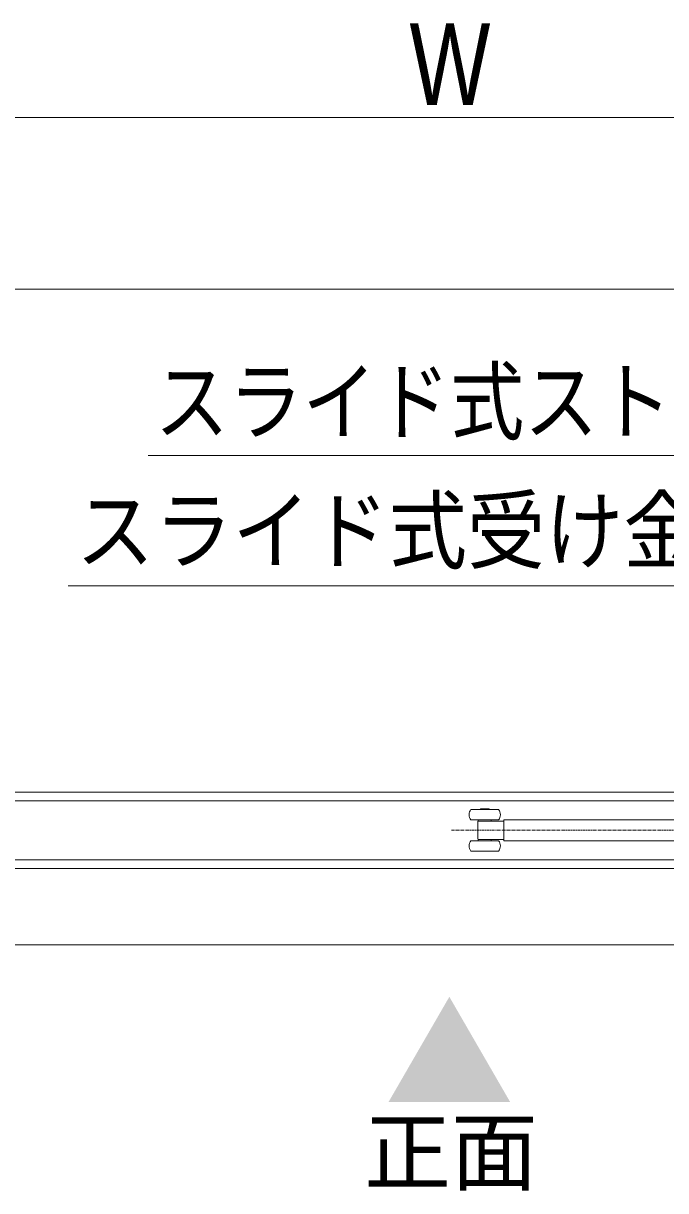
# Model space of a CAD drawing. Units: millimetres, scale not verified. Extents: x -6062 to 6062, y -3045 to 3045.
# Drawn here: x -2907 to -2537, y 1104 to 1777 of the extents above; entities that cross this region are included whole.
import ezdxf
from ezdxf.enums import TextEntityAlignment as Align

# ---------------------------------------------------------------- set-up
doc = ezdxf.new("R2010")
doc.units = ezdxf.units.MM
doc.header["$LTSCALE"] = 20
doc.linetypes.add('USER3', pattern=[2.91, 1.76, -0.4, 0.35, -0.4])
for name, color, linetype, lineweight in [('0-0_2寸法-3', 7, 'Continuous', 15), ('0-1_2寸法-1', 7, 'Continuous', 15), ('0-6_3一般', 7, 'Continuous', 15)]:
    doc.layers.add(name, color=color, linetype=linetype, lineweight=lineweight)
doc.styles.add('ＭＳ Ｐゴシック', font='')
doc.styles.get('ＭＳ Ｐゴシック').set_extended_font_data('MS PGothic')

# ---------------------------------------------------------------- blocks, each defined once
blk = doc.blocks.new('グループ-5')
at = {"layer": '0-6_3一般'}
for p, q in [((-25442, 26576.9), (-9518, 26576.9)), ((-17122, 26484.9), (-17122, 26476.9)), ((-17022, 26484.9), (-17122, 26484.9)), ((-17022, 26476.9), (-17022, 26484.9)), ((-17152, 26325.5), (-17152, 26325.3)), ((-17152, 26148.4), (-17152, 26325.3)), ((-17147, 26356.9), (-17147, 26342.9)), ((-17126.1, 26342.9), (-17072, 26342.9)), ((-17072, 26342.9), (-16852, 26342.9)), ((-16997, 26342.9), (-16997, 26356.9)), ((-16852, 26340.2), (-16852, 26356.9)), ((-16852, 26356.9), (-16832, 26356.9)), ((-16852, 26340.2), (-16852, 26322.9)), ((-16852, 26150.9), (-16852, 26322.9)), ((-13386, 26356.9), (-16832, 26356.9)), ((-17232, 26116.9), (-16912, 26116.9)), ((-17152, 26144.9), (-17152, 26145)), ((-17147, 26130.9), (-17147, 26116.9)), ((-17140.8, 26130.9), (-17147, 26130.9)), ((-17126.1, 26130.9), (-17140.8, 26130.9)), ((-17072, 26130.9), (-17126.1, 26130.9)), ((-16852, 26130.9), (-17072, 26130.9)), ((-16997, 26116.9), (-16997, 26130.9)), ((-16852, 26150.9), (-16852, 26133.6)), ((-16852, 26116.9), (-16852, 26133.6)), ((-16832, 26116.9), (-16852, 26116.9)), ((-16832, 26116.9), (-13386, 26116.9)), ((-17232, 25996.9), (-16912, 25996.9)), ((-9518, 25896.9), (-25442, 25896.9)), ((-41990, 25796.9), (7030, 25796.9)), ((-41990, 25796.9), (7030, 25796.9)), ((-41990, 24916.9), (7030, 24916.9))]:
    blk.add_line(p, q, dxfattribs=at)
at = {"layer": '0-6_3一般', "linetype": 'USER3'}
blk.add_line((-9334, 26236.9), (-17454, 26236.9), dxfattribs=at)
at = {"layer": '0-6_3一般'}
for points in [[(-41990, 25796.9), (-41990, 26676.9), (7030, 26676.9), (7030, 25796.9)], [(-16912, 26476.9), (-16957.2, 26476.9), (-17232, 26476.9)], [(-16912, 26356.9), (-16957.2, 26356.9), (-17232, 26356.9)], [(-17152, 26328.9), (-17152, 26329), (-17152, 26329), (-17152, 26329.1), (-17152, 26329.1), (-17152, 26329.2), (-17152, 26329.2), (-17152, 26329.2), (-17152, 26329.2), (-17152, 26329.2), (-17152, 26329.2), (-17152, 26329.2), (-17152, 26329.1), (-17152, 26329.1), (-17152, 26329), (-17152, 26328.9), (-17152, 26328.9), (-17152, 26328.8), (-17152, 26328.7), (-17152, 26328.5), (-17152, 26328.4), (-17152, 26328.3), (-17152, 26328.1), (-17152, 26328), (-17152, 26327.8), (-17152, 26327.7), (-17152, 26327.5), (-17152, 26327.4), (-17152, 26327.2), (-17152, 26327.1), (-17152, 26326.9), (-17152, 26326.7), (-17152, 26326.6), (-17152, 26326.4), (-17152, 26326.3), (-17152, 26326.1), (-17152, 26326), (-17152, 26325.8), (-17152, 26325.7), (-17152, 26325.5)], [(-17147, 26342.9), (-17140.8, 26342.9), (-17126.1, 26342.9)], [(-17152, 26148.4), (-17152, 26148.3), (-17152, 26148.1), (-17152, 26148), (-17152, 26147.8), (-17152, 26147.7), (-17152, 26147.5), (-17152, 26147.4), (-17152, 26147.2), (-17152, 26147.1), (-17152, 26146.9), (-17152, 26146.8), (-17152, 26146.6), (-17152, 26146.4), (-17152, 26146.3), (-17152, 26146.1), (-17152, 26146), (-17152, 26145.8), (-17152, 26145.7), (-17152, 26145.5), (-17152, 26145.4), (-17152, 26145.3), (-17152, 26145.2), (-17152, 26145.1), (-17152, 26145), (-17152, 26144.9), (-17152, 26144.8), (-17152, 26144.8), (-17152, 26144.7), (-17152, 26144.7), (-17152, 26144.7), (-17152, 26144.6), (-17152, 26144.6), (-17152, 26144.6), (-17152, 26144.7), (-17152, 26144.7), (-17152, 26144.7), (-17152, 26144.8), (-17152, 26144.8), (-17152, 26144.9)]]:
    blk.add_lwpolyline(points, dxfattribs=at)
for centre, radius, start, end in [((-17152, 26416.9), 100, 143.1301, 216.8699), ((-16992, 26416.9), 100, 323.1301, 36.8699), ((-17132, 26329.6), 20, 137.45665, 180.25028), ((-17152, 26056.9), 100, 143.1301, 216.8699), ((-17132, 26144.2), 20, 179.75095, 224.06049), ((-16992, 26056.9), 100, 323.1301, 36.8699)]:
    blk.add_arc(centre, radius, start, end, dxfattribs=at)

msp = doc.modelspace()

# ---------------------------------------------------------------- linework, layer by layer
at = {"layer": '0-0_2寸法-3'}
for points in [[(-2297.66, 1323.33), (-2415.73, 1527.84), (-2834.96, 1527.84)], [(-2401.39, 1322.3), (-2476.76, 1452.84), (-2881.13, 1452.84)]]:
    msp.add_lwpolyline(points, dxfattribs=at)
msp.add_solid([(-2696.57, 1155.1), (-2661.5, 1215.84), (-2626.43, 1155.1)], dxfattribs=at)
at = {"layer": '0-1_2寸法-1'}
for p, q in [((-3874.29, 1722.84), (-1447.71, 1722.84)), ((-1448.21, 1623.85), (-3046.79, 1623.85))]:
    msp.add_line(p, q, dxfattribs=at)

# ---------------------------------------------------------------- block references
at = {"layer": '0-6_3一般', "xscale": 0.05, "yscale": 0.05}
msp.add_blockref('グループ-5', (-1787.5, 0), dxfattribs=at)

# ---------------------------------------------------------------- texts
at = {"layer": '0-0_2寸法-3', "style": 'ＭＳ Ｐゴシック'}
for s, width, p in [('スライド式ストッパー', 0.85, (-2831.12, 1529.81)), ('スライド式受け金具', 0.9, (-2876.55, 1455.39))]:
    msp.add_text(s, height=36.69, dxfattribs=dict(at, width=width)).set_placement(p, align=Align.BOTTOM_LEFT)
msp.add_text('正面', height=36.66, dxfattribs=at).set_placement((-2710.58, 1097.07), align=Align.BOTTOM_LEFT)
at = {"layer": '0-1_2寸法-1', "style": 'ＭＳ Ｐゴシック', "width": 0.8}
msp.add_text('W', height=47.17, dxfattribs=at).set_placement((-2684.46, 1715.77), align=Align.BOTTOM_LEFT)

doc.saveas('drawing.dxf')
